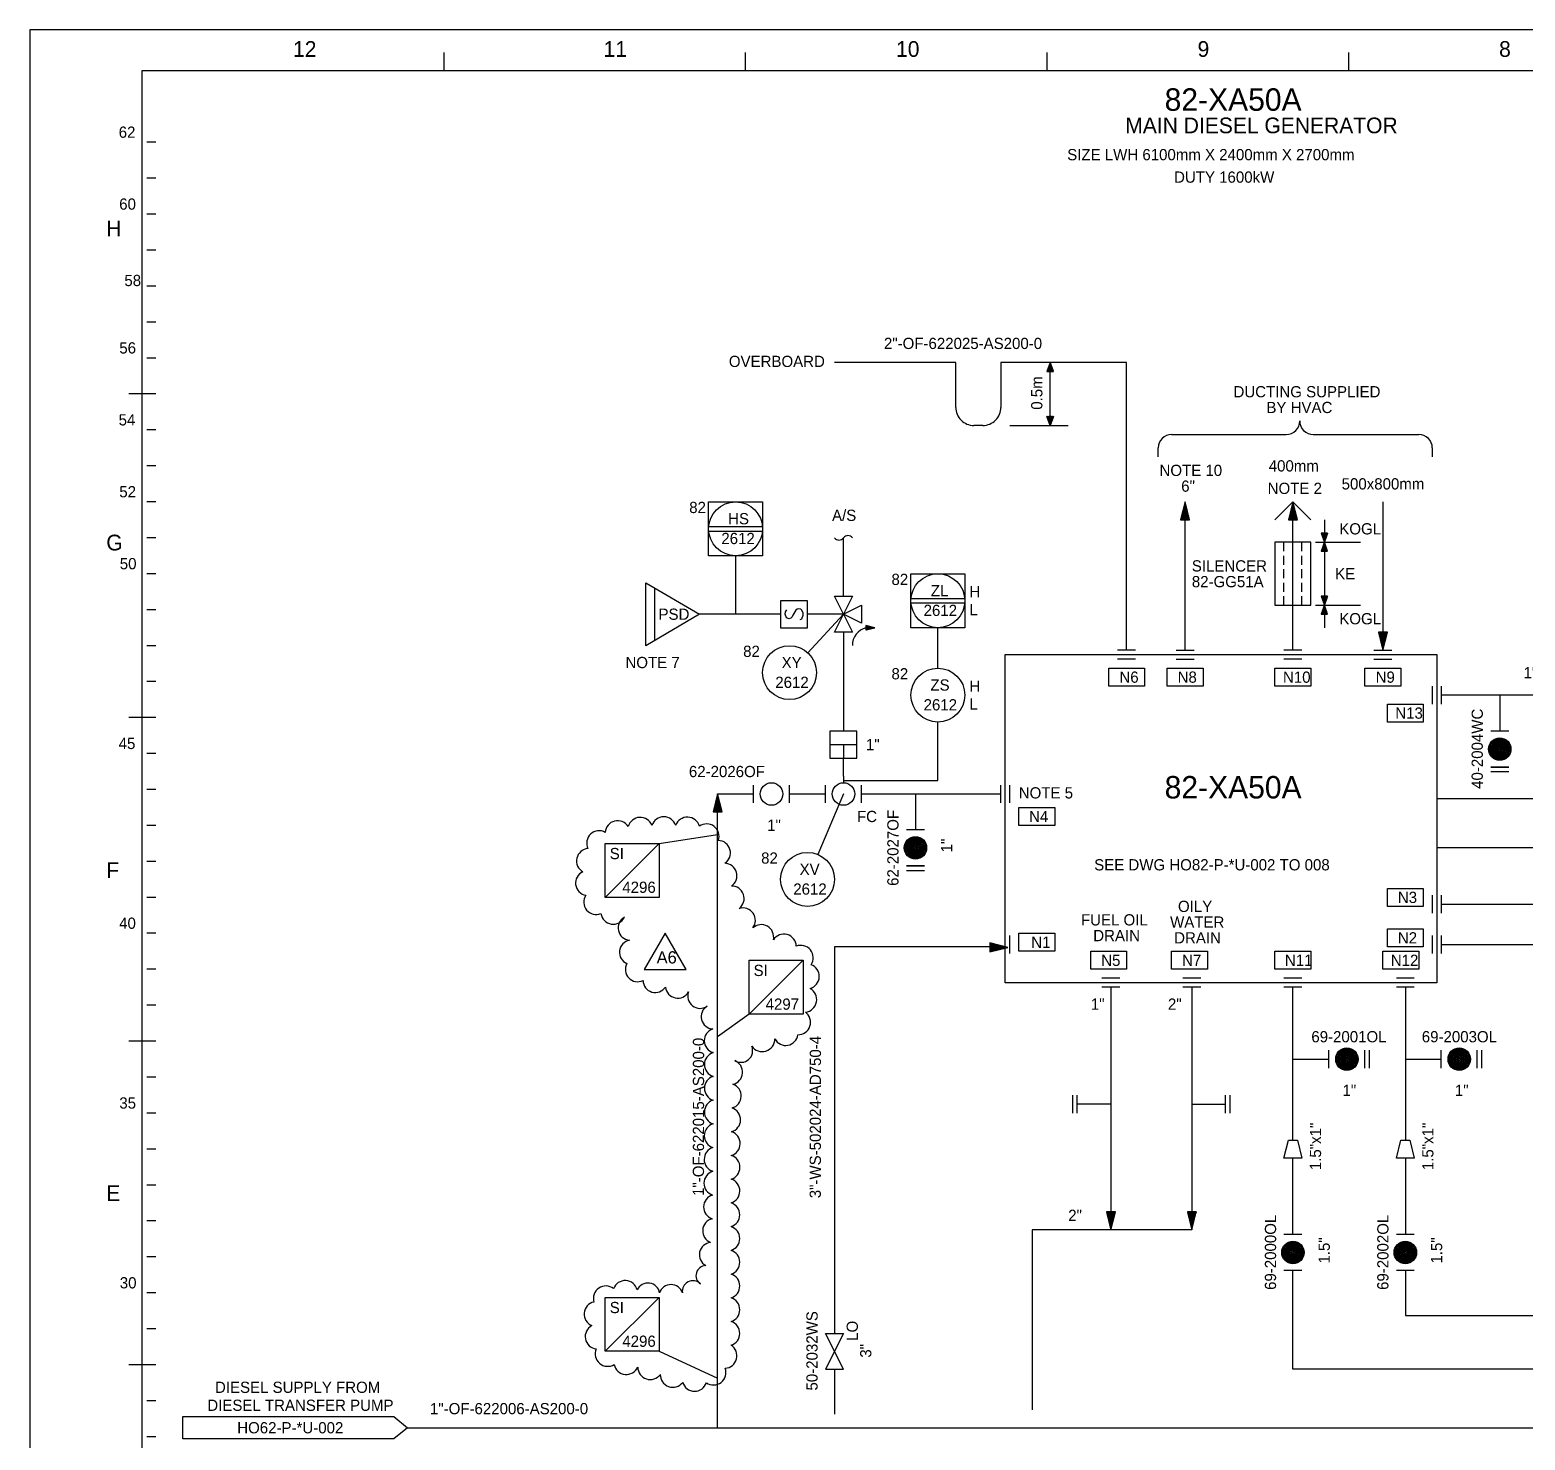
# Model space of a CAD drawing. Extents: x 0 to 840, y 0 to 594.
# Drawn here: x 0 to 332.6, y 280.2 to 594 of the extents above; entities that cross this region are included whole.
import ezdxf

# ---------------------------------------------------------------- set-up
doc = ezdxf.new("R2010")
doc.units = 0
for name, color, linetype in [('01-LIN-025-A', 7, 'Continuous'), ('08-LIN-050-A', 7, 'Continuous'), ('18-LIN-025-SP', 7, 'Continuous'), ('35-TXT-025', 7, 'Continuous'), ('36-TXT-035', 7, 'Continuous'), ('37-TXT-050', 7, 'Continuous'), ('39-TXT-100', 7, 'Continuous'), ('40-', 7, 'Continuous'), ('43-', 7, 'Continuous'), ('45-', 7, 'Continuous'), ('50-REV-035-TRNG', 7, 'Continuous'), ('51-REV-035-CLD', 7, 'Continuous')]:
    doc.layers.add(name, color=color, linetype=linetype)

msp = doc.modelspace()

# ---------------------------------------------------------------- linework, layer by layer
at = {"layer": '01-LIN-025-A'}
for p, q in [((227.67, 518.21), (226.6, 518.93)), ((227.64, 518.3), (226.62, 518.98)), ((227.6, 518.4), (226.64, 519.04)), ((227.57, 518.49), (226.66, 519.1)), ((227.53, 518.59), (226.68, 519.15)), ((227.5, 518.68), (226.7, 519.21)), ((227.46, 518.77), (226.72, 519.27)), ((227.43, 518.87), (226.75, 519.32)), ((227.39, 518.96), (226.77, 519.38)), ((227.35, 519.06), (226.79, 519.43)), ((227.32, 519.15), (226.81, 519.49)), ((227.28, 519.25), (226.83, 519.55)), ((227.25, 519.34), (226.85, 519.6)), ((227.21, 519.43), (226.87, 519.66)), ((227.18, 519.53), (226.89, 519.72)), ((227.14, 519.62), (226.91, 519.77)), ((227.11, 519.72), (226.94, 519.83)), ((227.07, 519.81), (226.96, 519.89)), ((227.03, 519.91), (226.98, 519.94)), ((227, 506), (227, 520)), ((226.29, 518), (226.26, 518.02)), ((226.39, 518), (226.28, 518.08)), ((226.5, 518), (226.3, 518.13)), ((226.6, 518), (226.32, 518.19)), ((226.71, 518), (226.34, 518.25)), ((226.82, 518), (226.36, 518.3)), ((226.92, 518), (226.39, 518.36)), ((227.03, 518), (226.41, 518.42)), ((227.13, 518), (226.43, 518.47)), ((227.24, 518), (226.45, 518.53)), ((227.35, 518), (226.47, 518.59)), ((227.45, 518), (226.49, 518.64)), ((227.56, 518), (226.51, 518.7)), ((227.67, 518), (226.53, 518.76)), ((227.74, 518.02), (226.56, 518.81)), ((227.71, 518.11), (226.58, 518.87)), ((218, 506), (231, 506)), ((226.29, 508), (226.26, 507.98)), ((226.39, 508), (226.28, 507.92)), ((226.5, 508), (226.3, 507.87)), ((226.6, 508), (226.32, 507.81)), ((226.71, 508), (226.34, 507.75)), ((226.82, 508), (226.36, 507.7)), ((226.92, 508), (226.39, 507.64)), ((227.03, 508), (226.41, 507.58)), ((227.13, 508), (226.43, 507.53)), ((227.24, 508), (226.45, 507.47)), ((227.35, 508), (226.47, 507.41)), ((227.45, 508), (226.49, 507.36)), ((227.56, 508), (226.51, 507.3)), ((227.67, 508), (226.53, 507.24)), ((227.74, 507.98), (226.56, 507.19)), ((227.71, 507.89), (226.58, 507.13)), ((227.67, 507.79), (226.6, 507.07)), ((227.64, 507.7), (226.62, 507.02)), ((227.6, 507.6), (226.64, 506.96)), ((227.57, 507.51), (226.66, 506.9)), ((227.53, 507.41), (226.68, 506.85)), ((227.5, 507.32), (226.7, 506.79)), ((227.46, 507.23), (226.72, 506.73)), ((227.43, 507.13), (226.75, 506.68)), ((227.39, 507.04), (226.77, 506.62)), ((227.35, 506.94), (226.79, 506.57)), ((227.32, 506.85), (226.81, 506.51)), ((227.28, 506.75), (226.83, 506.45)), ((227.25, 506.66), (226.85, 506.4)), ((227.21, 506.57), (226.87, 506.34)), ((227.18, 506.47), (226.89, 506.28)), ((227.14, 506.38), (226.91, 506.23)), ((227.11, 506.28), (226.94, 506.17)), ((227.07, 506.19), (226.96, 506.11)), ((227.03, 506.09), (226.98, 506.06)), ((254, 504), (279.5, 504)), ((285.5, 504), (309, 504)), ((251, 499), (251, 501)), ((312, 501), (312, 499)), ((151, 477), (151, 489)), ((151, 489), (163, 489)), ((163, 489), (163, 477)), ((281, 480), (281, 489)), ((256.9, 485), (256.18, 485.72)), ((257.04, 485), (256.21, 485.83)), ((257.18, 485), (256.24, 485.94)), ((257.32, 485), (256.26, 486.06)), ((257.46, 485), (256.29, 486.17)), ((257.6, 485), (256.32, 486.28)), ((257.74, 485), (256.35, 486.4)), ((257.89, 485), (256.38, 486.51)), ((257.99, 485.04), (256.41, 486.62)), ((257.94, 485.23), (256.43, 486.74)), ((257.9, 485.41), (256.46, 486.85)), ((257.85, 485.6), (256.49, 486.96)), ((257.8, 485.79), (256.52, 487.08)), ((257.76, 485.98), (256.55, 487.19)), ((257.71, 486.17), (256.58, 487.3)), ((257.66, 486.36), (256.6, 487.42)), ((257.61, 486.55), (256.63, 487.53)), ((257.57, 486.74), (256.66, 487.64)), ((257.52, 486.92), (256.69, 487.76)), ((257.47, 487.11), (256.72, 487.87)), ((257.43, 487.3), (256.74, 487.98)), ((257.38, 487.49), (256.77, 488.1)), ((257.33, 487.68), (256.8, 488.21)), ((257.28, 487.87), (256.83, 488.32)), ((257.24, 488.06), (256.86, 488.43)), ((257.19, 488.24), (256.89, 488.55)), ((257.14, 488.43), (256.91, 488.66)), ((257.09, 488.62), (256.94, 488.77)), ((257.05, 488.81), (256.97, 488.89)), ((280.9, 485), (280.18, 485.72)), ((281.04, 485), (280.21, 485.83)), ((281.18, 485), (280.24, 485.94)), ((281.32, 485), (280.26, 486.06)), ((281.46, 485), (280.29, 486.17)), ((281.6, 485), (280.32, 486.28)), ((281.74, 485), (280.35, 486.4)), ((281.89, 485), (280.38, 486.51)), ((281.99, 485.04), (280.41, 486.62)), ((281.94, 485.23), (280.43, 486.74)), ((281.9, 485.41), (280.46, 486.85)), ((281.85, 485.6), (280.49, 486.96)), ((281.8, 485.79), (280.52, 487.08)), ((281.76, 485.98), (280.55, 487.19)), ((281.71, 486.17), (280.58, 487.3)), ((281.66, 486.36), (280.6, 487.42)), ((281.61, 486.55), (280.63, 487.53)), ((281.57, 486.74), (280.66, 487.64)), ((281.52, 486.92), (280.69, 487.76)), ((281.47, 487.11), (280.72, 487.87)), ((281.43, 487.3), (280.74, 487.98)), ((281.38, 487.49), (280.77, 488.1)), ((281.33, 487.68), (280.8, 488.21)), ((281.28, 487.87), (280.83, 488.32)), ((281.24, 488.06), (280.86, 488.43)), ((281.19, 488.24), (280.89, 488.55)), ((281.14, 488.43), (280.91, 488.66)), ((281.09, 488.62), (280.94, 488.77)), ((281.05, 488.81), (280.97, 488.89)), ((151, 483.5), (163, 483.5)), ((151, 482.5), (163, 482.5)), ((256.05, 485), (256.01, 485.04)), ((256.19, 485), (256.04, 485.15)), ((256.33, 485), (256.07, 485.27)), ((256.47, 485), (256.1, 485.38)), ((256.61, 485), (256.12, 485.49)), ((256.76, 485), (256.15, 485.6)), ((280.05, 485), (280.01, 485.04)), ((280.19, 485), (280.04, 485.15)), ((280.33, 485), (280.07, 485.27)), ((280.47, 485), (280.1, 485.38)), ((280.61, 485), (280.12, 485.49)), ((280.76, 485), (280.15, 485.6)), ((288, 485), (288, 461)), ((285, 480), (277, 480)), ((277, 480), (277, 466)), ((279, 478), (279, 480)), ((281, 466), (281, 480)), ((283, 478), (283, 480)), ((285, 466), (285, 480)), ((286, 480), (296, 480)), ((287.31, 481.98), (288.23, 480.66)), ((287.34, 482), (288.25, 480.71)), ((287.36, 481.84), (288.21, 480.61)), ((287.39, 482), (288.26, 480.76)), ((287.41, 481.7), (288.2, 480.57)), ((287.44, 482), (288.28, 480.8)), ((287.46, 481.56), (288.18, 480.52)), ((287.49, 482), (288.3, 480.85)), ((287.5, 481.42), (288.17, 480.47)), ((287.54, 482), (288.31, 480.9)), ((287.55, 481.27), (288.15, 480.43)), ((287.59, 482), (288.33, 480.94)), ((287.6, 481.13), (288.13, 480.38)), ((287.64, 482), (288.35, 480.99)), ((287.65, 480.99), (288.12, 480.33)), ((288.36, 478), (287.65, 479.01)), ((288.41, 478), (287.67, 479.06)), ((287.69, 482), (288.36, 481.04)), ((288.46, 478), (287.69, 479.1)), ((287.7, 480.85), (288.1, 480.28)), ((288.51, 478), (287.7, 479.15)), ((288.56, 478), (287.72, 479.2)), ((287.74, 482), (288.38, 481.09)), ((288.61, 478), (287.74, 479.25)), ((287.75, 480.71), (288.08, 480.24)), ((288.66, 478), (287.75, 479.29)), ((288.69, 478.02), (287.77, 479.34)), ((287.79, 482), (288.4, 481.13)), ((288.64, 478.16), (287.79, 479.39)), ((287.8, 480.57), (288.07, 480.19)), ((288.6, 478.3), (287.8, 479.43)), ((288.54, 478.44), (287.82, 479.48)), ((287.84, 482), (288.41, 481.18)), ((288.5, 478.58), (287.84, 479.53)), ((287.85, 480.43), (288.05, 480.14)), ((288.45, 478.73), (287.85, 479.58)), ((288.4, 478.87), (287.87, 479.62)), ((287.89, 482), (288.43, 481.23)), ((288.35, 479.01), (287.89, 479.67)), ((287.9, 480.28), (288.03, 480.1)), ((288.3, 479.15), (287.9, 479.72)), ((288.25, 479.29), (287.92, 479.77)), ((288.2, 479.43), (287.93, 479.81)), ((287.94, 482), (288.45, 481.27)), ((287.95, 480.14), (288.02, 480.05)), ((288.15, 479.57), (287.95, 479.86)), ((288.1, 479.72), (287.97, 479.91)), ((288.05, 479.86), (287.98, 479.95)), ((287.99, 482), (288.46, 481.32)), ((288.04, 482), (288.48, 481.37)), ((288.09, 482), (288.5, 481.41)), ((288.13, 482), (288.51, 481.46)), ((288.19, 482), (288.53, 481.51)), ((288.23, 482), (288.54, 481.56)), ((288.28, 482), (288.56, 481.6)), ((288.33, 482), (288.58, 481.65)), ((288.38, 482), (288.59, 481.7)), ((288.43, 482), (288.61, 481.74)), ((288.48, 482), (288.63, 481.79)), ((288.53, 482), (288.64, 481.84)), ((288.58, 482), (288.66, 481.89)), ((288.63, 482), (288.68, 481.93)), ((288.68, 482), (288.69, 481.98)), ((163, 477), (151, 477)), ((279, 475), (279, 477)), ((283, 475), (283, 477)), ((287.32, 478), (287.31, 478.02)), ((287.37, 478), (287.32, 478.07)), ((287.42, 478), (287.34, 478.11)), ((287.47, 478), (287.36, 478.16)), ((287.52, 478), (287.37, 478.21)), ((287.57, 478), (287.39, 478.26)), ((287.62, 478), (287.41, 478.3)), ((287.67, 478), (287.42, 478.35)), ((287.72, 478), (287.44, 478.4)), ((287.77, 478), (287.46, 478.44)), ((287.82, 478), (287.47, 478.49)), ((287.87, 478), (287.49, 478.54)), ((287.91, 478), (287.5, 478.59)), ((287.96, 478), (287.52, 478.63)), ((288.01, 478), (287.54, 478.68)), ((288.06, 478), (287.56, 478.73)), ((288.11, 478), (287.57, 478.77)), ((288.16, 478), (287.59, 478.82)), ((288.21, 478), (287.6, 478.87)), ((288.26, 478), (287.62, 478.92)), ((288.31, 478), (287.64, 478.96)), ((196, 461), (196, 473)), ((196, 473), (208, 473)), ((208, 473), (208, 461)), ((279, 472), (279, 474)), ((283, 472), (283, 474)), ((139, 458.2), (139, 469.8)), ((279, 469), (279, 471)), ((283, 469), (283, 471)), ((173, 467), (167, 467)), ((167, 467), (167, 461)), ((173, 461), (173, 467)), ((181, 464), (179, 468)), ((179, 468), (183, 468)), ((183, 468), (181, 464)), ((181, 464), (185, 466)), ((185, 466), (185, 462)), ((196, 467.5), (208, 467.5)), ((196, 466.5), (208, 466.5)), ((277, 466), (285, 466)), ((279, 466), (279, 468)), ((281, 456), (281, 466)), ((283, 466), (283, 468)), ((286, 466), (296, 466)), ((287.31, 467.98), (288.23, 466.66)), ((287.34, 468), (288.25, 466.71)), ((287.36, 467.84), (288.21, 466.61)), ((287.39, 468), (288.26, 466.76)), ((287.41, 467.7), (288.2, 466.57)), ((287.44, 468), (288.28, 466.8)), ((287.46, 467.56), (288.18, 466.52)), ((287.49, 468), (288.3, 466.85)), ((287.5, 467.42), (288.17, 466.47)), ((287.54, 468), (288.31, 466.9)), ((287.55, 467.27), (288.15, 466.43)), ((287.59, 468), (288.33, 466.94)), ((287.6, 467.13), (288.13, 466.38)), ((287.64, 468), (288.35, 466.99)), ((287.65, 466.99), (288.12, 466.33)), ((287.69, 468), (288.36, 467.04)), ((287.7, 466.85), (288.1, 466.28)), ((287.74, 468), (288.38, 467.09)), ((287.75, 466.71), (288.08, 466.24)), ((287.79, 468), (288.4, 467.13)), ((287.8, 466.57), (288.07, 466.19)), ((287.84, 468), (288.41, 467.18)), ((287.85, 466.43), (288.05, 466.14)), ((287.89, 468), (288.43, 467.23)), ((287.9, 466.28), (288.03, 466.1)), ((288.3, 465.15), (287.9, 465.72)), ((288.25, 465.29), (287.92, 465.77)), ((288.2, 465.43), (287.93, 465.81)), ((287.94, 468), (288.45, 467.27)), ((287.95, 466.14), (288.02, 466.05)), ((288.15, 465.57), (287.95, 465.86)), ((288.1, 465.72), (287.97, 465.91)), ((288.05, 465.86), (287.98, 465.95)), ((287.99, 468), (288.46, 467.32)), ((288.04, 468), (288.48, 467.37)), ((288.09, 468), (288.5, 467.41)), ((288.13, 468), (288.51, 467.46)), ((288.19, 468), (288.53, 467.51)), ((288.23, 468), (288.54, 467.56)), ((288.28, 468), (288.56, 467.6)), ((288.33, 468), (288.58, 467.65)), ((288.38, 468), (288.59, 467.7)), ((288.43, 468), (288.61, 467.74)), ((288.48, 468), (288.63, 467.79)), ((288.53, 468), (288.64, 467.84)), ((288.58, 468), (288.66, 467.89)), ((288.63, 468), (288.68, 467.93)), ((288.68, 468), (288.69, 467.98)), ((168, 464), (168.1, 464.5)), ((168.3, 463.2), (168, 464)), ((168.1, 464.5), (168.4, 465)), ((168.9, 463), (168.3, 463.2)), ((169.3, 463.1), (168.9, 463)), ((169.6, 463.4), (169.3, 463.1)), ((169.7, 463.8), (169.6, 463.4)), ((170.4, 464.9), (169.7, 463.8)), ((170.7, 465.1), (170.4, 464.9)), ((171.1, 465.2), (170.7, 465.1)), ((171.5, 465.1), (171.1, 465.2)), ((171.4, 462.8), (171.7, 463)), ((171.7, 464.9), (171.5, 465.1)), ((172, 464.2), (171.7, 464.9)), ((171.7, 463), (172, 463.8)), ((172, 463.8), (172, 464.2)), ((177, 464), (173, 464)), ((181, 464), (173.07, 455.41)), ((177, 464), (176.9, 464)), ((177, 464), (176.9, 464)), ((181, 464), (177, 464)), ((179, 460), (181, 464)), ((185, 462), (181, 464)), ((181, 464), (183, 460)), ((287.32, 464), (287.31, 464.02)), ((287.37, 464), (287.32, 464.07)), ((287.42, 464), (287.34, 464.11)), ((287.47, 464), (287.36, 464.16)), ((287.52, 464), (287.37, 464.21)), ((287.57, 464), (287.39, 464.26)), ((287.62, 464), (287.41, 464.3)), ((287.67, 464), (287.42, 464.35)), ((287.72, 464), (287.44, 464.4)), ((287.77, 464), (287.46, 464.44)), ((287.82, 464), (287.47, 464.49)), ((287.87, 464), (287.49, 464.54)), ((287.91, 464), (287.5, 464.59)), ((287.96, 464), (287.52, 464.63)), ((288.01, 464), (287.54, 464.68)), ((288.06, 464), (287.56, 464.73)), ((288.11, 464), (287.57, 464.77)), ((288.16, 464), (287.59, 464.82)), ((288.21, 464), (287.6, 464.87)), ((288.26, 464), (287.62, 464.92)), ((288.31, 464), (287.64, 464.96)), ((288.36, 464), (287.65, 465.01)), ((288.41, 464), (287.67, 465.06)), ((288.46, 464), (287.69, 465.1)), ((288.51, 464), (287.7, 465.15)), ((288.56, 464), (287.72, 465.2)), ((288.61, 464), (287.74, 465.25)), ((288.66, 464), (287.75, 465.29)), ((288.69, 464.02), (287.77, 465.34)), ((288.64, 464.16), (287.79, 465.39)), ((288.6, 464.3), (287.8, 465.43)), ((288.54, 464.44), (287.82, 465.48)), ((288.5, 464.58), (287.84, 465.53)), ((288.45, 464.73), (287.85, 465.58)), ((288.4, 464.87), (287.87, 465.62)), ((288.35, 465.01), (287.89, 465.67)), ((167, 461), (173, 461)), ((183, 460), (179, 460)), ((186, 461.49), (186.02, 461.5)), ((186, 461.45), (186.07, 461.48)), ((186, 461.41), (186.11, 461.47)), ((186, 461.38), (186.16, 461.46)), ((186, 461.34), (186.21, 461.45)), ((186, 461.31), (186.26, 461.44)), ((186, 461.27), (186.3, 461.42)), ((186, 461.24), (186.35, 461.41)), ((186, 461.2), (186.4, 461.4)), ((186, 461.17), (186.44, 461.39)), ((186, 461.13), (186.49, 461.38)), ((186, 461.1), (186.54, 461.37)), ((186, 461.06), (186.59, 461.35)), ((186, 461.03), (186.63, 461.34)), ((186, 460.99), (186.68, 461.33)), ((186, 460.96), (186.73, 461.32)), ((186, 460.92), (186.77, 461.31)), ((186, 460.88), (186.82, 461.3)), ((186, 460.85), (186.87, 461.28)), ((186, 460.81), (186.91, 461.27)), ((186, 460.78), (186.96, 461.26)), ((186, 460.74), (187.01, 461.25)), ((186, 460.71), (187.06, 461.24)), ((186, 460.67), (187.1, 461.22)), ((186, 460.64), (187.15, 461.21)), ((186, 460.6), (187.2, 461.2)), ((186, 460.57), (187.24, 461.19)), ((186, 460.53), (187.29, 461.18)), ((186.02, 460.5), (187.34, 461.17)), ((186.16, 460.54), (187.39, 461.15)), ((186.3, 460.57), (187.43, 461.14)), ((186.44, 460.61), (187.48, 461.13)), ((186.58, 460.65), (187.53, 461.12)), ((186.73, 460.68), (187.57, 461.11)), ((186.87, 460.72), (187.62, 461.09)), ((187.01, 460.75), (187.67, 461.08)), ((187.15, 460.79), (187.72, 461.07)), ((187.29, 460.82), (187.76, 461.06)), ((187.43, 460.86), (187.81, 461.05)), ((187.57, 460.89), (187.86, 461.03)), ((187.72, 460.93), (187.9, 461.02)), ((187.86, 460.97), (187.95, 461.01)), ((208, 461), (196, 461)), ((300.01, 459.96), (301.59, 458.38)), ((300.06, 459.77), (301.57, 458.26)), ((300.1, 459.59), (301.54, 458.15)), ((300.11, 460), (301.62, 458.49)), ((300.15, 459.4), (301.51, 458.04)), ((300.2, 459.21), (301.48, 457.92)), ((300.26, 460), (301.65, 458.6)), ((300.4, 460), (301.68, 458.72)), ((300.54, 460), (301.71, 458.83)), ((300.68, 460), (301.74, 458.94)), ((300.82, 460), (301.76, 459.06)), ((300.96, 460), (301.79, 459.17)), ((301.1, 460), (301.82, 459.28)), ((301.24, 460), (301.85, 459.4)), ((301.39, 460), (301.88, 459.51)), ((301.53, 460), (301.9, 459.62)), ((301.67, 460), (301.93, 459.73)), ((301.81, 460), (301.96, 459.85)), ((301.95, 460), (301.99, 459.96)), ((246, 456), (242, 456)), ((255, 456), (259, 456)), ((283, 456), (279, 456)), ((299, 456), (303, 456)), ((300.24, 459.02), (301.45, 457.81)), ((300.29, 458.83), (301.42, 457.7)), ((300.34, 458.64), (301.4, 457.58)), ((300.39, 458.45), (301.37, 457.47)), ((300.43, 458.26), (301.34, 457.36)), ((300.48, 458.08), (301.31, 457.24)), ((300.53, 457.89), (301.28, 457.13)), ((300.57, 457.7), (301.26, 457.02)), ((300.62, 457.51), (301.23, 456.9)), ((300.67, 457.32), (301.2, 456.79)), ((300.72, 457.13), (301.17, 456.68)), ((300.76, 456.94), (301.14, 456.57)), ((300.81, 456.76), (301.11, 456.45)), ((300.86, 456.57), (301.09, 456.34)), ((300.91, 456.38), (301.06, 456.23)), ((300.95, 456.19), (301.03, 456.11)), ((246, 454), (242, 454)), ((255, 454), (259, 454)), ((283, 454), (279, 454)), ((299, 454), (303, 454)), ((312, 448), (312, 444)), ((314, 448), (314, 444)), ((335, 446), (327, 446)), ((327, 446), (327, 438)), ((184, 438), (178, 438)), ((178, 438), (178, 432)), ((184, 432), (184, 438)), ((329, 438), (325, 438)), ((178, 435), (184, 435)), ((181, 435), (181, 432)), ((178, 432), (184, 432)), ((181, 428), (181, 432)), ((325, 430), (329, 430)), ((329, 430), (325, 430)), ((161, 422), (161, 426)), ((169, 422), (169, 426)), ((177, 422), (177, 426)), ((181, 428), (181, 428.1)), ((181, 428), (181, 428.1)), ((181, 428), (181, 426.5)), ((185, 422), (185, 426)), ((216, 422), (216, 426)), ((218, 422), (218, 426)), ((325, 429), (329, 429)), ((153.61, 421.55), (152.63, 422.53)), ((153.57, 421.74), (152.66, 422.64)), ((153.52, 421.92), (152.69, 422.76)), ((153.47, 422.11), (152.72, 422.87)), ((153.43, 422.3), (152.74, 422.98)), ((153.38, 422.49), (152.77, 423.1)), ((153.33, 422.68), (152.8, 423.21)), ((153.28, 422.87), (152.83, 423.32)), ((153.24, 423.06), (152.86, 423.43)), ((153.19, 423.24), (152.89, 423.55)), ((153.14, 423.43), (152.91, 423.66)), ((153.09, 423.62), (152.94, 423.77)), ((153.05, 423.81), (152.97, 423.89)), ((181, 424), (175.33, 410.53)), ((152.05, 420), (152.01, 420.04)), ((152.19, 420), (152.04, 420.15)), ((152.33, 420), (152.07, 420.27)), ((152.47, 420), (152.1, 420.38)), ((152.61, 420), (152.12, 420.49)), ((152.76, 420), (152.15, 420.6)), ((152.9, 420), (152.18, 420.72)), ((153.04, 420), (152.21, 420.83)), ((153.18, 420), (152.24, 420.94)), ((153.32, 420), (152.26, 421.06)), ((153.46, 420), (152.29, 421.17)), ((153.6, 420), (152.32, 421.28)), ((153.74, 420), (152.35, 421.4)), ((153.89, 420), (152.38, 421.51)), ((153.99, 420.04), (152.41, 421.62)), ((153.94, 420.23), (152.43, 421.74)), ((153.9, 420.41), (152.46, 421.85)), ((153.85, 420.6), (152.49, 421.96)), ((153.8, 420.79), (152.52, 422.08)), ((153.76, 420.98), (152.55, 422.19)), ((153.71, 421.17), (152.58, 422.3)), ((153.66, 421.36), (152.6, 422.42)), ((199, 416), (195, 416)), ((195, 408), (199, 408)), ((199, 408), (195, 408)), ((195, 407), (199, 407)), ((312, 401.5), (312, 397.5)), ((314, 401.5), (314, 397.5)), ((213.57, 390.81), (213.61, 390.85)), ((213.57, 390.67), (213.72, 390.82)), ((213.57, 390.53), (213.83, 390.79)), ((213.57, 390.39), (213.94, 390.76)), ((213.57, 390.24), (214.06, 390.74)), ((213.57, 390.1), (214.17, 390.71)), ((213.57, 389.96), (214.28, 390.68)), ((213.57, 389.82), (214.4, 390.65)), ((213.57, 389.68), (214.51, 390.62)), ((213.57, 389.54), (214.62, 390.6)), ((213.57, 389.4), (214.74, 390.57)), ((213.57, 389.26), (214.85, 390.54)), ((213.57, 389.11), (214.96, 390.51)), ((213.57, 388.97), (215.08, 390.48)), ((213.6, 388.87), (215.19, 390.45)), ((213.79, 388.92), (215.3, 390.43)), ((213.98, 388.96), (215.42, 390.4)), ((214.17, 389.01), (215.53, 390.37)), ((214.36, 389.06), (215.64, 390.34)), ((214.55, 389.1), (215.76, 390.31)), ((214.74, 389.15), (215.87, 390.28)), ((214.92, 389.2), (215.98, 390.26)), ((215.11, 389.25), (216.1, 390.23)), ((215.3, 389.29), (216.21, 390.2)), ((215.49, 389.34), (216.32, 390.17)), ((215.68, 389.39), (216.43, 390.14)), ((215.87, 389.43), (216.55, 390.11)), ((216.06, 389.48), (216.66, 390.09)), ((216.24, 389.53), (216.77, 390.06)), ((216.43, 389.58), (216.89, 390.03)), ((216.62, 389.62), (217, 390)), ((216.81, 389.67), (217.11, 389.97)), ((217, 389.72), (217.23, 389.94)), ((217.19, 389.77), (217.34, 389.92)), ((217.38, 389.81), (217.45, 389.89)), ((218, 388.5), (218, 392.5)), ((312, 392.5), (312, 388.5)), ((314, 392.5), (314, 388.5)), ((242.5, 383), (238.5, 383)), ((260.5, 383), (256.5, 383)), ((283, 383), (279, 383)), ((308, 383), (304, 383)), ((242.5, 381), (238.5, 381)), ((260.5, 381), (256.5, 381)), ((283, 381), (279, 381)), ((308, 381), (304, 381)), ((289, 363), (289, 367)), ((297, 363), (297, 367)), ((297, 363), (297, 367)), ((298, 363), (298, 367)), ((314, 363), (314, 367)), ((322, 363), (322, 367)), ((322, 363), (322, 367)), ((323, 363), (323, 367)), ((232, 353), (232, 357)), ((233, 353), (233, 357)), ((266, 353), (266, 357)), ((267, 353), (267, 357)), ((279, 343), (280, 347)), ((280, 347), (282, 347)), ((282, 347), (283, 343)), ((304, 343), (305, 347)), ((305, 347), (307, 347)), ((307, 347), (308, 343)), ((283, 343), (279, 343)), ((308, 343), (304, 343)), ((239.51, 330.96), (241.09, 329.38)), ((239.56, 330.77), (241.07, 329.26)), ((239.6, 330.59), (241.04, 329.15)), ((239.61, 331), (241.12, 329.49)), ((239.65, 330.4), (241.01, 329.04)), ((239.7, 330.21), (240.98, 328.92)), ((239.74, 330.02), (240.95, 328.81)), ((239.76, 331), (241.15, 329.6)), ((239.79, 329.83), (240.92, 328.7)), ((239.84, 329.64), (240.9, 328.58)), ((239.89, 329.45), (240.87, 328.47)), ((239.9, 331), (241.18, 329.72)), ((240.04, 331), (241.21, 329.83)), ((240.18, 331), (241.24, 329.94)), ((240.32, 331), (241.26, 330.06)), ((240.46, 331), (241.29, 330.17)), ((240.6, 331), (241.32, 330.28)), ((240.74, 331), (241.35, 330.4)), ((240.89, 331), (241.38, 330.51)), ((241.03, 331), (241.4, 330.62)), ((241.17, 331), (241.43, 330.73)), ((241.31, 331), (241.46, 330.85)), ((241.45, 331), (241.49, 330.96)), ((257.51, 330.96), (259.09, 329.38)), ((257.56, 330.77), (259.07, 329.26)), ((257.6, 330.59), (259.04, 329.15)), ((257.61, 331), (259.12, 329.49)), ((257.65, 330.4), (259.01, 329.04)), ((257.7, 330.21), (258.98, 328.92)), ((257.74, 330.02), (258.95, 328.81)), ((257.76, 331), (259.15, 329.6)), ((257.79, 329.83), (258.92, 328.7)), ((257.84, 329.64), (258.9, 328.58)), ((257.89, 329.45), (258.87, 328.47)), ((257.9, 331), (259.18, 329.72)), ((258.04, 331), (259.21, 329.83)), ((258.18, 331), (259.24, 329.94)), ((258.32, 331), (259.26, 330.06)), ((258.46, 331), (259.29, 330.17)), ((258.6, 331), (259.32, 330.28)), ((258.74, 331), (259.35, 330.4)), ((258.89, 331), (259.38, 330.51)), ((259.03, 331), (259.4, 330.62)), ((259.17, 331), (259.43, 330.73)), ((259.31, 331), (259.46, 330.85)), ((259.45, 331), (259.49, 330.96)), ((239.93, 329.26), (240.84, 328.36)), ((239.98, 329.08), (240.81, 328.24)), ((240.03, 328.89), (240.78, 328.13)), ((240.07, 328.7), (240.76, 328.02)), ((240.12, 328.51), (240.73, 327.9)), ((240.17, 328.32), (240.7, 327.79)), ((240.22, 328.13), (240.67, 327.68)), ((240.26, 327.94), (240.64, 327.57)), ((240.31, 327.76), (240.61, 327.45)), ((240.36, 327.57), (240.59, 327.34)), ((240.41, 327.38), (240.56, 327.23)), ((240.45, 327.19), (240.53, 327.11)), ((257.93, 329.26), (258.84, 328.36)), ((257.98, 329.08), (258.81, 328.24)), ((258.03, 328.89), (258.78, 328.13)), ((258.07, 328.7), (258.76, 328.02)), ((258.12, 328.51), (258.73, 327.9)), ((258.17, 328.32), (258.7, 327.79)), ((258.22, 328.13), (258.67, 327.68)), ((258.26, 327.94), (258.64, 327.57)), ((258.31, 327.76), (258.61, 327.45)), ((258.36, 327.57), (258.59, 327.34)), ((258.41, 327.38), (258.56, 327.23)), ((258.45, 327.19), (258.53, 327.11)), ((283, 326), (279, 326)), ((308, 326), (304, 326)), ((283, 318), (279, 318)), ((308, 318), (304, 318)), ((181, 296), (177, 304)), ((177, 304), (181, 304)), ((181, 304), (177, 296)), ((177, 296), (181, 296)), ((34, 285.5), (81, 285.5)), ((34, 280.5), (34, 285.5)), ((81, 285.5), (84, 283)), ((84, 283), (81, 280.5)), ((81, 280.5), (34, 280.5))]:
    msp.add_line(p, q, dxfattribs=at)
for points in [[(227, 520), (226.25, 518), (227.75, 518), (227, 520)], [(227, 506), (226.25, 508), (227.75, 508), (227, 506)], [(257, 489), (256, 485), (258, 485), (257, 489)], [(277, 485), (281, 489), (285, 485)], [(281, 489), (280, 485), (282, 485), (281, 489)], [(288, 480), (288.7, 482), (287.3, 482), (288, 480)], [(288, 480), (287.3, 478), (288.7, 478), (288, 480)], [(137, 471), (149, 464), (137, 457), (137, 471)], [(288, 466), (288.7, 468), (287.3, 468), (288, 466)], [(288, 466), (287.3, 464), (288.7, 464), (288, 466)], [(188, 461), (186, 461.5), (186, 460.5), (188, 461)], [(301, 456), (302, 460), (300, 460), (301, 456)], [(248, 452), (248, 448), (240, 448), (240, 452), (248, 452)], [(261, 452), (261, 448), (253, 448), (253, 452), (261, 452)], [(285, 452), (285, 448), (277, 448), (277, 452), (285, 452)], [(305, 452), (305, 448), (297, 448), (297, 452), (305, 452)], [(310, 444), (310, 440), (302, 440), (302, 444), (310, 444)], [(181, 427), (202, 427), (202, 440)], [(153, 424), (152, 420), (154, 420), (153, 424)], [(228, 421), (228, 417), (220, 417), (220, 421), (228, 421)], [(128, 401), (128, 413), (140, 413), (140, 401), (128, 401), (140, 413)], [(310, 403), (310, 399), (302, 399), (302, 403), (310, 403)], [(228, 393), (228, 389), (220, 389), (220, 393), (228, 393)], [(310, 394), (310, 390), (302, 390), (302, 394), (310, 394)], [(217.57, 389.86), (213.57, 390.86), (213.57, 388.86), (217.57, 389.86)], [(160, 375), (160, 387), (172, 387), (172, 375), (160, 375), (172, 387)], [(244, 389), (244, 385), (236, 385), (236, 389), (244, 389)], [(262, 389), (262, 385), (254, 385), (254, 389), (262, 389)], [(285, 389), (285, 385), (277, 385), (277, 389), (285, 389)], [(309, 389), (309, 385), (301, 385), (301, 389), (309, 389)], [(240.5, 327), (241.5, 331), (239.5, 331), (240.5, 327)], [(258.5, 327), (259.5, 331), (257.5, 331), (258.5, 327)], [(128, 300), (128, 312), (140, 312), (140, 300), (128, 300), (140, 312)]]:
    msp.add_lwpolyline(points, dxfattribs=at)
for centre, radius in [((157, 483), 6), ((202, 467), 6), ((169, 451), 6), ((202, 446), 6), ((327, 434), 2.5), ((327, 434), 2.4), ((327, 434), 2.2), ((327, 434), 2), ((327, 434), 1.8), ((327, 434), 1.6), ((327, 434), 1.4), ((327, 434), 1.2), ((327, 434), 1), ((327, 434), 0.8), ((327, 434), 0.6), ((327, 434), 0.4), ((327, 434), 0.2), ((165, 424), 2.5), ((181, 424), 2.5), ((197, 412), 2.5), ((197, 412), 2.4), ((197, 412), 2.2), ((197, 412), 2), ((197, 412), 1.8), ((197, 412), 1.6), ((197, 412), 1.4), ((197, 412), 1.2), ((197, 412), 1), ((197, 412), 0.8), ((197, 412), 0.6), ((173, 405), 6), ((197, 412), 0.4), ((197, 412), 0.2), ((293, 365), 2.5), ((293, 365), 2.4), ((293, 365), 2.2), ((293, 365), 2), ((293, 365), 1.8), ((293, 365), 1.6), ((293, 365), 1.4), ((293, 365), 1.2), ((293, 365), 1), ((318, 365), 2.5), ((318, 365), 2.4), ((318, 365), 2.2), ((318, 365), 2), ((318, 365), 1.8), ((318, 365), 1.6), ((318, 365), 1.4), ((318, 365), 1.2), ((318, 365), 1), ((293, 365), 0.8), ((293, 365), 0.6), ((293, 365), 0.4), ((293, 365), 0.2), ((318, 365), 0.8), ((318, 365), 0.6), ((318, 365), 0.4), ((318, 365), 0.2), ((281, 322), 2.5), ((281, 322), 2.4), ((281, 322), 2.2), ((281, 322), 2), ((281, 322), 1.8), ((281, 322), 1.6), ((281, 322), 1.4), ((281, 322), 1.2), ((281, 322), 1), ((281, 322), 0.8), ((306, 322), 2.5), ((306, 322), 2.4), ((306, 322), 2.2), ((306, 322), 2), ((306, 322), 1.8), ((306, 322), 1.6), ((306, 322), 1.4), ((306, 322), 1.2), ((306, 322), 1), ((306, 322), 0.8), ((281, 322), 0.6), ((281, 322), 0.4), ((281, 322), 0.2), ((306, 322), 0.6), ((306, 322), 0.4), ((306, 322), 0.2)]:
    msp.add_circle(centre, radius, dxfattribs=at)
for centre, radius, start, end in [((279.5, 507), 3, 269.9855, 0), ((285.5, 507), 3, 180, 270.0146), ((254, 501), 3, 89.9851, 180.0989), ((309, 501), 3, 0, 90.0146), ((180, 481.75), 1.25, 216.8699, 323.1301), ((182, 480.25), 1.25, 36.8699, 143.1301), ((187, 457.13), 4, 104.4276, 181.8302)]:
    msp.add_arc(centre, radius, start, end, dxfattribs=at)
at = {"layer": '08-LIN-050-A'}
for p, q in [((212, 506), (210, 506)), ((257, 456), (257, 489)), ((301, 489), (301, 456)), ((327, 446), (314, 446)), ((169, 424), (177, 424)), ((185, 424), (197, 424)), ((197, 424), (216, 424)), ((197, 424), (197, 416)), ((240.5, 381), (240.5, 355)), ((258.5, 381), (258.5, 355)), ((281, 365), (281, 381)), ((306, 381), (306, 365)), ((281, 347), (281, 365)), ((281, 365), (289, 365)), ((306, 365), (306, 347)), ((306, 365), (314, 365)), ((240.5, 355), (233, 355)), ((240.5, 355), (240.5, 327)), ((258.5, 355), (266, 355)), ((281, 326), (281, 343)), ((306, 343), (306, 326)), ((153, 283), (153, 294)), ((84, 283), (153, 283))]:
    msp.add_line(p, q, dxfattribs=at)
for points in [[(206, 510), (206, 520), (179, 520)], [(244, 456), (244, 520), (216, 520), (216, 510)], [(153, 415), (153, 424), (161, 424)], [(153, 294), (153, 415)], [(314, 390.5), (342, 390.5), (342, 364)], [(258.5, 355), (258.5, 327), (240.5, 327)], [(240.5, 327), (223, 327), (223, 287)], [(538, 296), (281, 296), (281, 318)], [(306, 318), (306, 308), (563, 308)], [(153, 283), (393, 283), (393, 292)]]:
    msp.add_lwpolyline(points, dxfattribs=at)
for centre, start, end in [((210, 510), 179.8972, 270.0149), ((212, 510), 269.9851, 0.1028)]:
    msp.add_arc(centre, 4, start, end, dxfattribs=at)
at = {"layer": '18-LIN-025-SP'}
for p, q in [((181, 468), (181, 481)), ((157, 477), (157, 464)), ((167, 464), (149, 464)), ((181, 460), (181, 438)), ((202, 452), (202, 461)), ((313, 423), (351, 423)), ((140, 413), (153, 415)), ((351, 412), (313, 412)), ((314, 399.5), (467, 399.5)), ((160, 375), (153, 370)), ((140, 300), (153, 294))]:
    msp.add_line(p, q, dxfattribs=at)
for points in [[(313, 455), (313, 382), (217, 382), (217, 455), (313, 455)], [(217, 390), (179, 390), (179, 304)], [(179, 296), (179, 286)]]:
    msp.add_lwpolyline(points, dxfattribs=at)
at = {"layer": '43-'}
msp.add_lwpolyline([(0, 594), (0, 0), (840, 0), (840, 594)], close=True, dxfattribs=at)
for points in [[(92.08, 589), (92.08, 585)], [(159.16, 589), (159.16, 585)], [(226.24, 589), (226.24, 585)], [(293.32, 589), (293.32, 585)], [(28, 569), (26, 569)], [(28, 561), (26, 561)], [(28, 553), (26, 553)], [(28, 545), (26, 545)], [(28, 537), (26, 537)], [(28, 529), (26, 529)], [(28, 521), (26, 521)], [(26, 513), (22, 513)], [(28, 513), (26, 513)], [(28, 505), (26, 505)], [(28, 497), (26, 497)], [(28, 489), (26, 489)], [(28, 481), (26, 481)], [(28, 473), (26, 473)], [(28, 465), (26, 465)], [(28, 457), (26, 457)], [(28, 449), (26, 449)], [(26, 441), (22, 441)], [(28, 441), (26, 441)], [(28, 433), (26, 433)], [(28, 425), (26, 425)], [(28, 417), (26, 417)], [(28, 409), (26, 409)], [(28, 401), (26, 401)], [(28, 393), (26, 393)], [(28, 385), (26, 385)], [(28, 377), (26, 377)], [(26, 369), (22, 369)], [(28, 369), (26, 369)], [(28, 361), (26, 361)], [(28, 353), (26, 353)], [(28, 345), (26, 345)], [(28, 337), (26, 337)], [(28, 329), (26, 329)], [(28, 321), (26, 321)], [(28, 313), (26, 313)], [(28, 305), (26, 305)], [(26, 297), (22, 297)], [(28, 297), (26, 297)], [(28, 289), (26, 289)], [(28, 281), (26, 281)]]:
    msp.add_lwpolyline(points, dxfattribs=at)
at = {"layer": '45-'}
msp.add_lwpolyline([(25, 585), (830, 585), (830, 10), (25, 10)], close=True, dxfattribs=at)
at = {"layer": '50-REV-035-TRNG'}
msp.add_lwpolyline([(136.66, 384.94), (146.02, 384.94), (141.34, 393.06)], close=True, dxfattribs=at)
at = {"layer": '51-REV-035-CLD'}
for centre, radius, start, end in [((126.64, 413.05), 2.77, 60.6793, 205.6793), ((130.75, 415.29), 2.77, 31.5301, 176.5301), ((135.79, 416.04), 2.77, 20.3362, 165.3362), ((141.03, 416.17), 2.77, 17.5, 162.5), ((146.28, 416.08), 2.77, 15.6744, 160.6744), ((150.55, 414.58), 2.77, 340.5449, 125.5449), ((153.09, 410.89), 2.77, 303.5881, 88.5881), ((124.38, 409.09), 2.77, 95.0218, 240.0218), ((124.16, 404.18), 2.77, 114.7329, 259.7329), ((154.54, 405.82), 2.77, 303.2033, 88.2033), ((156.14, 400.74), 2.77, 306.8468, 91.8468), ((125.99, 399.95), 2.77, 147.1054, 292.1054), ((129.77, 397.8), 2.77, 188.6471, 333.6471), ((133.61, 394.2), 2.74, 119.8256, 264.8256), ((158.63, 395.88), 2.77, 322.3925, 107.3925), ((162.71, 392.16), 2.77, 347.8728, 132.8728), ((167.72, 390.06), 2.77, 1.6479, 146.6479), ((133.9, 388.79), 2.73, 101.426, 246.426), ((171.49, 387.56), 2.77, 326.2408, 111.2408), ((135.21, 384.97), 2.74, 151.11, 296.11), ((172.85, 383.42), 2.77, 284.9916, 69.9916), ((139.14, 382.57), 2.74, 181.2208, 326.2208), ((144.14, 381.32), 2.74, 185.7482, 330.7482), ((149.09, 379.04), 2.73, 159.7844, 304.7844), ((172.22, 378.27), 2.82, 276.5807, 61.5807), ((152.09, 374.46), 2.74, 121.5795, 266.5795), ((170.89, 373.22), 2.79, 268.7393, 53.7393), ((152.79, 369.1), 2.77, 108.1617, 253.1617), ((162.92, 369.52), 2.83, 214.6132, 359.6132), ((168.15, 370.76), 2.71, 207.8377, 352.8377), ((152.82, 363.81), 2.77, 107.6804, 252.6804), ((158.2, 366.89), 2.6, 238.1542, 23.1542), ((155.79, 362.11), 2.77, 282.8476, 67.8476), ((152.83, 358.53), 2.77, 107.4613, 252.4613), ((155.48, 356.81), 2.77, 285.461, 70.461), ((152.82, 353.25), 2.77, 107.3794, 252.3794), ((155.33, 351.52), 2.77, 286.3351, 71.3351), ((152.81, 347.97), 2.77, 107.2712, 252.2712), ((155.24, 346.23), 2.77, 286.8199, 71.8199), ((152.78, 342.69), 2.77, 107.1187, 252.1187), ((155.2, 340.95), 2.77, 287.1396, 72.1396), ((152.73, 337.41), 2.77, 106.8795, 251.8795), ((155.17, 335.66), 2.77, 287.3709, 72.3709), ((152.65, 332.12), 2.77, 106.4151, 251.4151), ((155.17, 330.38), 2.77, 287.4968, 72.4968), ((152.44, 326.81), 2.77, 103.9452, 248.9452), ((155.17, 325.1), 2.77, 287.5, 72.5), ((151.71, 321.47), 2.77, 95.4788, 240.4788), ((155.17, 319.82), 2.77, 287.5, 72.5), ((150.4, 316.85), 2.22, 91.3203, 236.3203), ((155.17, 314.54), 2.77, 287.5, 72.5), ((128.12, 311.77), 2.77, 51.7565, 196.7565), ((132.43, 312.97), 2.77, 14.5168, 159.5168), ((137.49, 312.55), 2.64, 9.8704, 154.8704), ((142.63, 312.2), 2.66, 17.5, 162.5), ((147.48, 313.37), 2.35, 44.0544, 189.0544), ((126.07, 308.27), 2.77, 102.4854, 247.4854), ((155.17, 309.26), 2.77, 287.5, 72.5), ((155.17, 303.99), 2.77, 287.5, 72.5), ((126.31, 303.27), 2.77, 118.1273, 263.1273), ((128.52, 299.43), 2.77, 156.7833, 301.7833), ((154.53, 299), 2.77, 272.9272, 57.9272), ((132.7, 297.62), 2.77, 191.238, 336.238), ((138, 296.48), 2.77, 179.531, 324.531), ((152.08, 295.28), 2.77, 235.2995, 20.2995), ((143.02, 294.77), 2.77, 177.7482, 322.7482), ((147.87, 293.88), 2.77, 196.5237, 341.5237)]:
    msp.add_arc(centre, radius, start, end, dxfattribs=at)

# ---------------------------------------------------------------- texts
at = {"layer": '35-TXT-025'}
for s, p in [('SIZE LWH 6100mm X 2400mm X 2700mm', (230.78, 565)), ('DUTY 1600kW', (254.55, 560)), ('2"-OF-622025-AS200-0', (190, 523)), ('OVERBOARD', (155.5, 519)), ('DUCTING SUPPLIED', (267.77, 512.25)), ('BY HVAC', (275.09, 508.75)), ('NOTE 10', (251.31, 494.75)), ('400mm', (275.61, 495.75)), ('6"', (256.14, 491.25)), ('NOTE 2', (275.37, 490.75)), ('500x800mm', (291.83, 491.75)), ('82', (146.68, 486.5)), ('HS', (155.34, 484)), ('A/S', (178.46, 484.75)), ('KOGL', (291.31, 481.75)), ('2612', (153.83, 479.6)), ('SILENCER', (258.5, 473.5)), ('82', (191.68, 470.5)), ('82-GG51A', (258.5, 470)), ('KE', (290.39, 471.75)), ('ZL', (200.43, 468)), ('H', (209, 467.75)), ('2612', (198.83, 463.6)), ('L', (209, 463.75)), ('PSD', (139.85, 462.75)), ('KOGL', (291.31, 461.75)), ('82', (158.68, 454.5)), ('NOTE 7', (132.5, 452)), ('XY', (167.24, 452)), ('2612', (165.83, 447.6)), ('82', (191.68, 449.5)), ('ZS', (200.34, 447)), ('H', (209, 446.75)), ('N6', (242.39, 448.75)), ('N8', (255.34, 448.75)), ('N10', (278.78, 448.75)), ('N9', (299.39, 448.75)), ('1"x1.5"', (332.31, 449.75)), ('2612', (198.83, 442.6)), ('L', (209, 442.75)), ('N13', (303.77, 440.75)), ('1"', (186, 433.75)), ('62-2026OF', (146.61, 427.75)), ('NOTE 5', (220, 423)), ('FC', (184, 417.75)), ('N4', (222.29, 417.75)), ('1"', (164.02, 415.8)), ('SI', (129, 409.5)), ('82', (162.68, 408.5)), ('SEE DWG HO82-P-*U-002 TO 008', (236.78, 407)), ('XV', (171.24, 406)), ('4296', (131.8, 402)), ('2612', (169.83, 401.6)), ('OILY', (255.42, 397.75)), ('N3', (304.34, 399.75)), ('FUEL OIL', (233.83, 394.75)), ('WATER', (253.67, 394.25)), ('DRAIN', (236.57, 391.25)), ('DRAIN', (254.57, 390.75)), ('N2', (304.34, 390.75)), ('N1', (222.77, 389.75)), ('SI', (161, 383.5)), ('N5', (238.34, 385.75)), ('N7', (256.33, 385.75)), ('N11', (279.2, 385.75)), ('N12', (302.77, 385.75)), ('4297', (163.68, 376)), ('1"', (236.03, 376)), ('2"', (253.18, 376)), ('69-2001OL', (285.09, 368.75)), ('69-2003OL', (309.66, 368.75)), ('1"', (292.02, 356.8)), ('1"', (317.02, 356.8)), ('2"', (231, 329)), ('SI', (129, 308.5)), ('4296', (131.8, 301)), ('DIESEL SUPPLY FROM', (41.17, 290.75)), ('DIESEL TRANSFER PUMP', (39.47, 286.75)), ('1"-OF-622006-AS200-0', (89, 286)), ('HO62-P-*U-002', (46.13, 281.75))]:
    msp.add_text(s, height=2.5, dxfattribs=at).set_placement(p)
for s, p in [('0.5m', (225.25, 509.49)), ('40-2004WC', (323.24, 425.14)), ('62-2027OF', (193.24, 403.55)), ('1"', (205.2, 411.01)), ('1"-OF-622015-AS200-0', (149.97, 334.57)), ('3"-WS-502024-AD750-4', (175.97, 334.06)), ('1.5"x1"', (287.25, 340.31)), ('1.5"x1"', (312.25, 340.31)), ('69-2000OL', (277.24, 313.66)), ('69-2002OL', (302.24, 313.66)), ('1.5"', (289.2, 319.52)), ('1.5"', (314.2, 319.52)), ('50-2032WS', (175.24, 291.28)), ('LO', (184.2, 302.34)), ('3"', (187.2, 298.59))]:
    msp.add_text(s, height=2.5, rotation=89.9544, dxfattribs=at).set_placement(p)
at = {"layer": '36-TXT-035'}
msp.add_text('MAIN DIESEL GENERATOR', height=3.5, dxfattribs=at).set_placement((243.7, 571))
at = {"layer": '37-TXT-050'}
for p in [(252.45, 576), (252.45, 423)]:
    msp.add_text('82-XA50A', height=5, dxfattribs=at).set_placement(p)
at = {"layer": '39-TXT-100'}
for s, p in [('62', (19.76, 570)), ('60', (19.87, 554)), ('58', (21.02, 537)), ('56', (19.89, 522)), ('54', (19.74, 506)), ('52', (19.89, 490)), ('50', (20, 474)), ('45', (19.74, 434)), ('40', (19.86, 394)), ('35', (19.89, 354)), ('30', (20, 314))]:
    msp.add_text(s, height=2.5, dxfattribs=at).set_placement(p)
at = {"layer": '40-'}
for s, p in [('12', (58.54, 588)), ('11', (127.62, 588)), ('10', (192.7, 588)), ('9', (259.78, 588)), ('8', (326.86, 588)), ('H', (17, 548.06)), ('G', (17, 478.19)), ('F', (17, 405.31)), ('E', (17, 333.44))]:
    msp.add_text(s, height=3.5, dxfattribs=at).set_placement(p)
at = {"layer": '50-REV-035-TRNG'}
msp.add_text('A6', height=2.73, dxfattribs=at).set_placement((139.44, 386.29))

doc.saveas('drawing.dxf')
